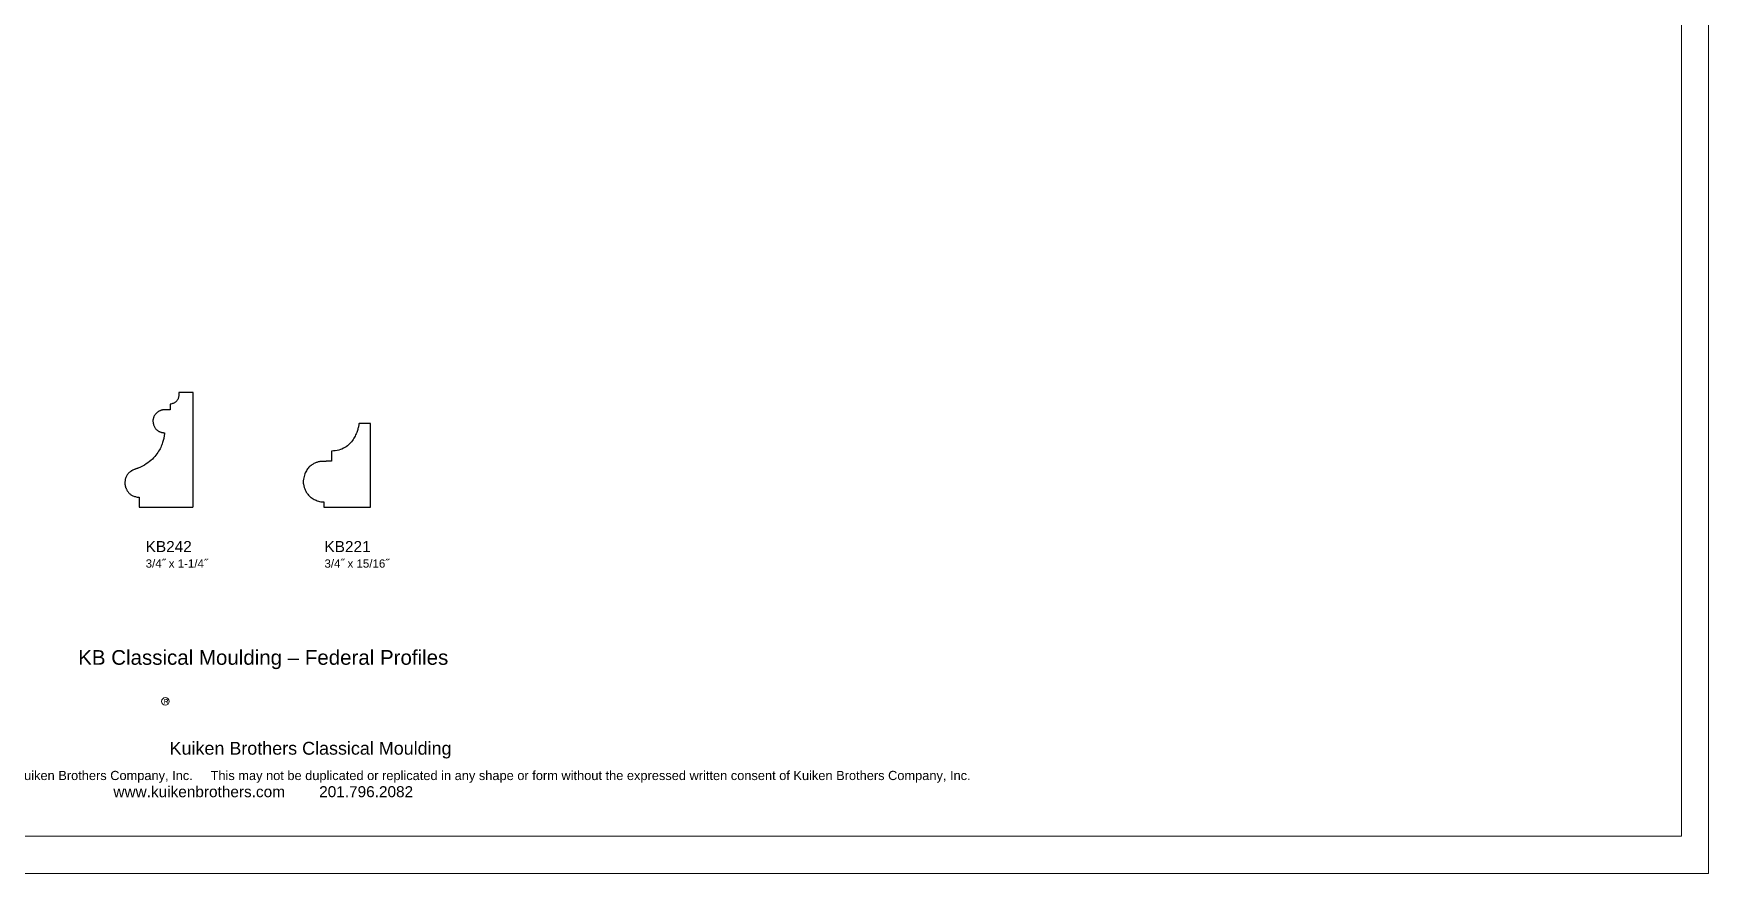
# Model space of a CAD drawing. Extents: x -7.6 to 25.2, y -14.8 to 21.1.
# Drawn here: x 6.93 to 25.2, y -14.82 to -5.66 of the extents above; entities that cross this region are included whole.
import ezdxf

# ---------------------------------------------------------------- set-up
doc = ezdxf.new("R2010")
doc.units = 0
doc.header["$MEASUREMENT"] = 0
doc.layers.add('DO NOT PLOT', color=2, linetype='Continuous', plot=False)
doc.layers.add('LAYER_1', color=7, linetype='Continuous')

# ---------------------------------------------------------------- blocks, each defined once
blk = doc.blocks.new('KB243')
at = {"flags": 128}
blk.add_lwpolyline([(0, 0), (0, 0.003), (0, 0.011), (0, 0.025), (0, 0.043), (0, 0.066), (0, 0.093), (0, 0.123), (0, 0.158), (0, 0.195), (0, 0.236), (0, 0.279), (0, 0.324), (0, 0.371), (0, 0.42), (0, 0.47), (0, 0.521), (0, 0.573), (0, 0.625), (0, 0.677), (0, 0.729), (0, 0.78), (0, 0.83), (0, 0.879), (0, 0.926), (0, 0.971), (0, 1.014), (0, 1.055), (0, 1.092), (0, 1.127), (0, 1.157), (0, 1.184), (0, 1.207), (0, 1.225), (0, 1.239), (0, 1.247), (0, 1.25), (0, 1.25), (-0.001, 1.25), (-0.003, 1.25), (-0.005, 1.25), (-0.008, 1.25), (-0.012, 1.25), (-0.015, 1.25), (-0.02, 1.25), (-0.024, 1.25), (-0.029, 1.25), (-0.035, 1.25), (-0.041, 1.25), (-0.046, 1.25), (-0.053, 1.25), (-0.059, 1.25), (-0.065, 1.25), (-0.072, 1.25), (-0.078, 1.25), (-0.085, 1.25), (-0.091, 1.25), (-0.097, 1.25), (-0.104, 1.25), (-0.11, 1.25), (-0.116, 1.25), (-0.121, 1.25), (-0.127, 1.25), (-0.132, 1.25), (-0.137, 1.25), (-0.141, 1.25), (-0.145, 1.25), (-0.148, 1.25), (-0.151, 1.25), (-0.153, 1.25), (-0.155, 1.25), (-0.156, 1.25), (-0.156, 1.25), (-0.156, 1.25), (-0.156, 1.249), (-0.156, 1.248), (-0.156, 1.246), (-0.156, 1.244), (-0.155, 1.241), (-0.155, 1.239), (-0.155, 1.235), (-0.155, 1.232), (-0.155, 1.228), (-0.155, 1.224), (-0.155, 1.22), (-0.156, 1.215), (-0.156, 1.211), (-0.157, 1.206), (-0.158, 1.201), (-0.159, 1.196), (-0.161, 1.191), (-0.162, 1.186), (-0.164, 1.181), (-0.167, 1.176), (-0.169, 1.172), (-0.172, 1.167), (-0.175, 1.162), (-0.179, 1.157), (-0.183, 1.153), (-0.188, 1.149), (-0.192, 1.145), (-0.198, 1.141), (-0.204, 1.138), (-0.21, 1.135), (-0.217, 1.132), (-0.224, 1.13), (-0.232, 1.128), (-0.241, 1.126), (-0.25, 1.125), (-0.25, 1.125), (-0.25, 1.124), (-0.25, 1.124), (-0.25, 1.123), (-0.25, 1.122), (-0.25, 1.12), (-0.25, 1.119), (-0.25, 1.117), (-0.25, 1.115), (-0.25, 1.113), (-0.25, 1.111), (-0.25, 1.109), (-0.25, 1.106), (-0.25, 1.104), (-0.25, 1.101), (-0.25, 1.099), (-0.25, 1.096), (-0.25, 1.094), (-0.25, 1.091), (-0.25, 1.088), (-0.25, 1.086), (-0.25, 1.083), (-0.25, 1.081), (-0.25, 1.079), (-0.25, 1.076), (-0.25, 1.074), (-0.25, 1.072), (-0.25, 1.07), (-0.25, 1.069), (-0.25, 1.067), (-0.25, 1.066), (-0.25, 1.065), (-0.25, 1.064), (-0.25, 1.063), (-0.25, 1.063), (-0.25, 1.062), (-0.25, 1.062), (-0.251, 1.062), (-0.251, 1.062), (-0.252, 1.062), (-0.253, 1.062), (-0.255, 1.062), (-0.256, 1.062), (-0.258, 1.062), (-0.26, 1.062), (-0.262, 1.062), (-0.265, 1.062), (-0.267, 1.062), (-0.269, 1.062), (-0.272, 1.062), (-0.275, 1.062), (-0.277, 1.062), (-0.28, 1.062), (-0.283, 1.062), (-0.286, 1.062), (-0.288, 1.062), (-0.291, 1.062), (-0.294, 1.062), (-0.296, 1.062), (-0.299, 1.062), (-0.301, 1.062), (-0.303, 1.062), (-0.305, 1.062), (-0.307, 1.062), (-0.309, 1.062), (-0.311, 1.062), (-0.312, 1.062), (-0.313, 1.062), (-0.314, 1.062), (-0.315, 1.062), (-0.315, 1.062), (-0.316, 1.062), (-0.319, 1.062), (-0.322, 1.062), (-0.326, 1.062), (-0.33, 1.062), (-0.334, 1.061), (-0.338, 1.06), (-0.342, 1.059), (-0.346, 1.058), (-0.351, 1.057), (-0.355, 1.055), (-0.36, 1.053), (-0.364, 1.051), (-0.369, 1.049), (-0.373, 1.047), (-0.378, 1.044), (-0.382, 1.041), (-0.386, 1.038), (-0.391, 1.035), (-0.395, 1.031), (-0.399, 1.028), (-0.403, 1.024), (-0.407, 1.02), (-0.411, 1.015), (-0.414, 1.011), (-0.418, 1.006), (-0.421, 1.001), (-0.424, 0.996), (-0.426, 0.99), (-0.429, 0.984), (-0.431, 0.978), (-0.433, 0.972), (-0.435, 0.966), (-0.436, 0.959), (-0.437, 0.952), (-0.437, 0.945), (-0.437, 0.937), (-0.436, 0.927), (-0.435, 0.917), (-0.433, 0.908), (-0.431, 0.9), (-0.428, 0.892), (-0.425, 0.884), (-0.422, 0.877), (-0.418, 0.87), (-0.414, 0.864), (-0.41, 0.858), (-0.406, 0.853), (-0.401, 0.848), (-0.396, 0.844), (-0.392, 0.84), (-0.387, 0.836), (-0.382, 0.833), (-0.377, 0.83), (-0.372, 0.827), (-0.367, 0.825), (-0.362, 0.823), (-0.357, 0.821), (-0.352, 0.819), (-0.347, 0.818), (-0.343, 0.817), (-0.339, 0.816), (-0.335, 0.815), (-0.331, 0.814), (-0.327, 0.814), (-0.324, 0.813), (-0.321, 0.813), (-0.319, 0.813), (-0.316, 0.813), (-0.315, 0.812), (-0.314, 0.812), (-0.313, 0.812), (-0.312, 0.812), (-0.312, 0.812), (-0.312, 0.81), (-0.313, 0.807), (-0.313, 0.803), (-0.313, 0.798), (-0.313, 0.793), (-0.314, 0.786), (-0.315, 0.778), (-0.316, 0.77), (-0.318, 0.761), (-0.32, 0.751), (-0.322, 0.74), (-0.325, 0.729), (-0.328, 0.718), (-0.332, 0.705), (-0.336, 0.693), (-0.341, 0.68), (-0.346, 0.667), (-0.352, 0.653), (-0.359, 0.639), (-0.367, 0.625), (-0.375, 0.611), (-0.385, 0.597), (-0.395, 0.582), (-0.406, 0.568), (-0.418, 0.554), (-0.43, 0.54), (-0.444, 0.526), (-0.459, 0.512), (-0.475, 0.499), (-0.492, 0.486), (-0.511, 0.473), (-0.53, 0.461), (-0.551, 0.449), (-0.573, 0.437), (-0.597, 0.427), (-0.598, 0.426), (-0.601, 0.425), (-0.603, 0.425), (-0.607, 0.424), (-0.61, 0.423), (-0.614, 0.422), (-0.619, 0.42), (-0.623, 0.419), (-0.628, 0.417), (-0.633, 0.415), (-0.639, 0.413), (-0.644, 0.411), (-0.65, 0.409), (-0.656, 0.406), (-0.662, 0.403), (-0.668, 0.399), (-0.674, 0.396), (-0.68, 0.392), (-0.686, 0.388), (-0.691, 0.383), (-0.697, 0.378), (-0.703, 0.373), (-0.708, 0.367), (-0.713, 0.361), (-0.718, 0.354), (-0.722, 0.348), (-0.726, 0.34), (-0.73, 0.332), (-0.734, 0.324), (-0.737, 0.315), (-0.739, 0.306), (-0.741, 0.297), (-0.742, 0.286), (-0.743, 0.276), (-0.744, 0.264), (-0.743, 0.253), (-0.743, 0.251), (-0.743, 0.25), (-0.743, 0.248), (-0.742, 0.245), (-0.742, 0.242), (-0.741, 0.239), (-0.741, 0.235), (-0.74, 0.231), (-0.738, 0.226), (-0.737, 0.222), (-0.735, 0.217), (-0.734, 0.212), (-0.731, 0.207), (-0.729, 0.201), (-0.727, 0.196), (-0.724, 0.19), (-0.721, 0.185), (-0.717, 0.179), (-0.713, 0.174), (-0.709, 0.168), (-0.705, 0.162), (-0.7, 0.157), (-0.695, 0.152), (-0.689, 0.147), (-0.683, 0.142), (-0.677, 0.137), (-0.67, 0.133), (-0.663, 0.129), (-0.655, 0.125), (-0.647, 0.121), (-0.638, 0.118), (-0.629, 0.116), (-0.619, 0.113), (-0.609, 0.111), (-0.598, 0.11), (-0.587, 0.109), (-0.587, 0.109), (-0.587, 0.108), (-0.587, 0.107), (-0.587, 0.106), (-0.587, 0.104), (-0.587, 0.101), (-0.587, 0.099), (-0.587, 0.096), (-0.587, 0.092), (-0.587, 0.089), (-0.587, 0.085), (-0.587, 0.081), (-0.587, 0.077), (-0.587, 0.073), (-0.587, 0.068), (-0.587, 0.064), (-0.587, 0.059), (-0.587, 0.055), (-0.587, 0.05), (-0.587, 0.046), (-0.587, 0.041), (-0.587, 0.037), (-0.587, 0.032), (-0.587, 0.028), (-0.587, 0.024), (-0.587, 0.021), (-0.587, 0.017), (-0.587, 0.014), (-0.587, 0.011), (-0.587, 0.008), (-0.587, 0.006), (-0.587, 0.004), (-0.587, 0.002), (-0.587, 0.001), (-0.587, 0), (-0.587, 0), (-0.586, 0), (-0.582, 0), (-0.576, 0), (-0.567, 0), (-0.556, 0), (-0.544, 0), (-0.529, 0), (-0.513, 0), (-0.495, 0), (-0.476, 0), (-0.456, 0), (-0.435, 0), (-0.413, 0), (-0.39, 0), (-0.366, 0), (-0.342, 0), (-0.318, 0), (-0.294, 0), (-0.269, 0), (-0.245, 0), (-0.221, 0), (-0.197, 0), (-0.174, 0), (-0.152, 0), (-0.131, 0), (-0.111, 0), (-0.092, 0), (-0.074, 0), (-0.058, 0), (-0.044, 0), (-0.031, 0), (-0.02, 0), (-0.012, 0), (-0.005, 0), (-0.001, 0)], dxfattribs=at)
blk = doc.blocks.new('KB221')
at = {"flags": 128}
blk.add_lwpolyline([(0, 0.913), (0, 0.913), (-0.001, 0.913), (-0.002, 0.913), (-0.004, 0.913), (-0.007, 0.913), (-0.009, 0.913), (-0.012, 0.913), (-0.016, 0.913), (-0.02, 0.913), (-0.024, 0.913), (-0.028, 0.913), (-0.032, 0.913), (-0.037, 0.913), (-0.042, 0.913), (-0.047, 0.913), (-0.052, 0.913), (-0.057, 0.913), (-0.062, 0.913), (-0.068, 0.913), (-0.073, 0.913), (-0.078, 0.913), (-0.083, 0.913), (-0.088, 0.913), (-0.093, 0.913), (-0.097, 0.913), (-0.101, 0.913), (-0.105, 0.913), (-0.109, 0.913), (-0.113, 0.913), (-0.116, 0.913), (-0.118, 0.913), (-0.121, 0.913), (-0.123, 0.913), (-0.124, 0.913), (-0.125, 0.913), (-0.125, 0.913), (-0.125, 0.912), (-0.125, 0.91), (-0.126, 0.907), (-0.126, 0.903), (-0.127, 0.897), (-0.129, 0.891), (-0.13, 0.883), (-0.132, 0.875), (-0.134, 0.866), (-0.137, 0.856), (-0.14, 0.846), (-0.143, 0.835), (-0.147, 0.823), (-0.151, 0.812), (-0.156, 0.8), (-0.162, 0.787), (-0.168, 0.775), (-0.174, 0.762), (-0.182, 0.75), (-0.19, 0.737), (-0.198, 0.725), (-0.207, 0.713), (-0.217, 0.701), (-0.228, 0.689), (-0.24, 0.678), (-0.252, 0.668), (-0.265, 0.658), (-0.28, 0.649), (-0.295, 0.641), (-0.311, 0.633), (-0.327, 0.627), (-0.345, 0.621), (-0.364, 0.617), (-0.384, 0.614), (-0.405, 0.612), (-0.427, 0.611), (-0.427, 0.611), (-0.427, 0.61), (-0.427, 0.609), (-0.427, 0.607), (-0.427, 0.605), (-0.427, 0.603), (-0.427, 0.6), (-0.427, 0.597), (-0.427, 0.594), (-0.427, 0.59), (-0.427, 0.586), (-0.427, 0.582), (-0.427, 0.578), (-0.427, 0.574), (-0.427, 0.569), (-0.427, 0.565), (-0.427, 0.56), (-0.427, 0.556), (-0.427, 0.551), (-0.427, 0.546), (-0.427, 0.542), (-0.427, 0.537), (-0.427, 0.533), (-0.427, 0.529), (-0.427, 0.525), (-0.427, 0.521), (-0.427, 0.517), (-0.427, 0.514), (-0.427, 0.511), (-0.427, 0.508), (-0.427, 0.506), (-0.427, 0.504), (-0.427, 0.502), (-0.427, 0.501), (-0.427, 0.5), (-0.427, 0.5), (-0.427, 0.5), (-0.428, 0.5), (-0.429, 0.5), (-0.431, 0.5), (-0.432, 0.5), (-0.435, 0.5), (-0.437, 0.5), (-0.44, 0.5), (-0.443, 0.5), (-0.446, 0.5), (-0.45, 0.5), (-0.454, 0.5), (-0.458, 0.5), (-0.462, 0.5), (-0.466, 0.5), (-0.47, 0.5), (-0.474, 0.5), (-0.478, 0.5), (-0.483, 0.5), (-0.487, 0.499), (-0.491, 0.499), (-0.495, 0.499), (-0.499, 0.499), (-0.503, 0.499), (-0.507, 0.499), (-0.51, 0.499), (-0.514, 0.499), (-0.517, 0.499), (-0.52, 0.499), (-0.522, 0.499), (-0.524, 0.499), (-0.526, 0.499), (-0.528, 0.499), (-0.529, 0.499), (-0.53, 0.499), (-0.53, 0.499), (-0.53, 0.499), (-0.531, 0.499), (-0.533, 0.499), (-0.536, 0.499), (-0.54, 0.498), (-0.544, 0.498), (-0.548, 0.497), (-0.553, 0.496), (-0.559, 0.495), (-0.565, 0.494), (-0.572, 0.492), (-0.578, 0.49), (-0.586, 0.488), (-0.593, 0.485), (-0.601, 0.482), (-0.609, 0.479), (-0.617, 0.475), (-0.625, 0.47), (-0.633, 0.466), (-0.641, 0.46), (-0.649, 0.455), (-0.657, 0.448), (-0.665, 0.441), (-0.672, 0.434), (-0.68, 0.426), (-0.687, 0.417), (-0.694, 0.407), (-0.7, 0.397), (-0.706, 0.386), (-0.711, 0.374), (-0.717, 0.362), (-0.721, 0.349), (-0.725, 0.335), (-0.728, 0.32), (-0.731, 0.304), (-0.733, 0.287), (-0.733, 0.282), (-0.733, 0.277), (-0.733, 0.271), (-0.733, 0.265), (-0.733, 0.259), (-0.732, 0.252), (-0.731, 0.245), (-0.729, 0.238), (-0.728, 0.23), (-0.725, 0.222), (-0.723, 0.214), (-0.72, 0.206), (-0.717, 0.198), (-0.714, 0.19), (-0.71, 0.181), (-0.705, 0.173), (-0.701, 0.164), (-0.696, 0.156), (-0.69, 0.148), (-0.684, 0.14), (-0.677, 0.132), (-0.67, 0.124), (-0.662, 0.117), (-0.654, 0.11), (-0.646, 0.103), (-0.636, 0.096), (-0.627, 0.09), (-0.616, 0.084), (-0.605, 0.079), (-0.594, 0.074), (-0.581, 0.069), (-0.568, 0.065), (-0.555, 0.062), (-0.541, 0.059), (-0.526, 0.057), (-0.51, 0.056), (-0.51, 0.055), (-0.51, 0.055), (-0.51, 0.054), (-0.51, 0.054), (-0.51, 0.053), (-0.51, 0.051), (-0.51, 0.05), (-0.51, 0.049), (-0.51, 0.047), (-0.51, 0.045), (-0.51, 0.043), (-0.51, 0.041), (-0.51, 0.039), (-0.51, 0.037), (-0.51, 0.035), (-0.51, 0.032), (-0.51, 0.03), (-0.51, 0.028), (-0.51, 0.025), (-0.51, 0.023), (-0.51, 0.021), (-0.51, 0.019), (-0.51, 0.017), (-0.51, 0.014), (-0.51, 0.012), (-0.51, 0.01), (-0.51, 0.009), (-0.51, 0.007), (-0.51, 0.005), (-0.51, 0.004), (-0.51, 0.003), (-0.51, 0.002), (-0.51, 0.001), (-0.51, 0), (-0.51, 0), (-0.51, 0), (-0.509, 0), (-0.506, 0), (-0.5, 0), (-0.493, 0), (-0.484, 0), (-0.473, 0), (-0.46, 0), (-0.446, 0), (-0.431, 0), (-0.414, 0), (-0.397, 0), (-0.378, 0), (-0.359, 0), (-0.339, 0), (-0.318, 0), (-0.298, 0), (-0.276, 0), (-0.255, 0), (-0.234, 0), (-0.213, 0), (-0.192, 0), (-0.172, 0), (-0.152, 0), (-0.132, 0), (-0.114, 0), (-0.096, 0), (-0.08, 0), (-0.064, 0), (-0.05, 0), (-0.038, 0), (-0.027, 0), (-0.018, 0), (-0.01, 0), (-0.005, 0), (-0.001, 0), (0, 0), (0, 0.002), (0, 0.008), (0, 0.018), (0, 0.031), (0, 0.048), (0, 0.068), (0, 0.09), (0, 0.115), (0, 0.143), (0, 0.172), (0, 0.204), (0, 0.237), (0, 0.271), (0, 0.307), (0, 0.343), (0, 0.381), (0, 0.419), (0, 0.457), (0, 0.495), (0, 0.532), (0, 0.57), (0, 0.606), (0, 0.642), (0, 0.676), (0, 0.709), (0, 0.741), (0, 0.77), (0, 0.798), (0, 0.823), (0, 0.846), (0, 0.865), (0, 0.882), (0, 0.895), (0, 0.905), (0, 0.911)], dxfattribs=at)

msp = doc.modelspace()

# ---------------------------------------------------------------- linework, layer by layer
at = {"linetype": 'Continuous', "lineweight": 0}
msp.add_line((-7.169, -14.411), (24.907, -14.411), dxfattribs=at)
msp.add_circle((8.368, -12.94), 0.0413, dxfattribs=at)
at = {"layer": 'DO NOT PLOT', "linetype": 'Continuous', "lineweight": 0}
for p in [(25.202, 21.061), (-7.635, -14.816)]:
    msp.add_line(p, (25.202, -14.816), dxfattribs=at)
at = {"layer": 'LAYER_1', "color": 7, "lineweight": 0}
msp.add_open_spline([(24.907, 20.688), (24.907, 20.688), (24.907, -14.411), (24.907, -14.411)], degree=3, dxfattribs=at)

# ---------------------------------------------------------------- block references
at = {"linetype": 'Continuous'}
for name, p in [('KB243', (8.67, -10.824)), ('KB221', (10.606, -10.822))]:
    msp.add_blockref(name, p, dxfattribs=at)

# ---------------------------------------------------------------- texts
at = {"linetype": 'Continuous', "lineweight": 0}
for s, insert, char_height, width, attachment_point in [('{\\fArial|b0|i0|c0|p34;\\W5.1222;  \\W1;KB242\\P\\H0.75x;\\W6.8296;  \\W1;3/4˝ x 1-1/4˝\\H1.3333x;\\P\\W7.7105;  }', (7.676, -11.192), 0.12, 1.43649, 1), ('{\\fArial|b0|i0|c0|p34;\\W7.8009;  \\W1;KB221\\P\\H0.75x;\\W6.9342;   \\W1;3/4˝ x 15/16˝\\H1.3333x;\\P\\W6.8477;   }', (9.377, -11.192), 0.12, 1.91361, 1), ('{\\fArial|b0|i0|c0|p34;\\H1.3333x;KB Classical Moulding – Federal Profiles\\P\\H0.75x;\\P\\H0.99997x;\\P\\P\\H0.66667x;\\P\\H1.75x;                   Kuiken Brothers Classical Moulding\\P\\H0.35713x;\\P\\H2x;CONFIDENTIAL: All material found on this document is the exclusive property of Kuiken Brothers Company, Inc.     This may not be duplicated or replicated in any shape or form without the expressed written consent of Kuiken Brothers Company, Inc. \\P\\H1.2x;www.kuikenbrothers.com        201.796.2082}', (9.436, -12.381), 0.12, 20.50231, 2), ('{\\fArial|b1|i0|c0|p34;R}', (8.351, -12.915), 0.05, 0.1219, 1)]:
    msp.add_mtext(s, dxfattribs=dict(at, insert=insert, char_height=char_height, width=width, attachment_point=attachment_point))

doc.saveas('drawing.dxf')
